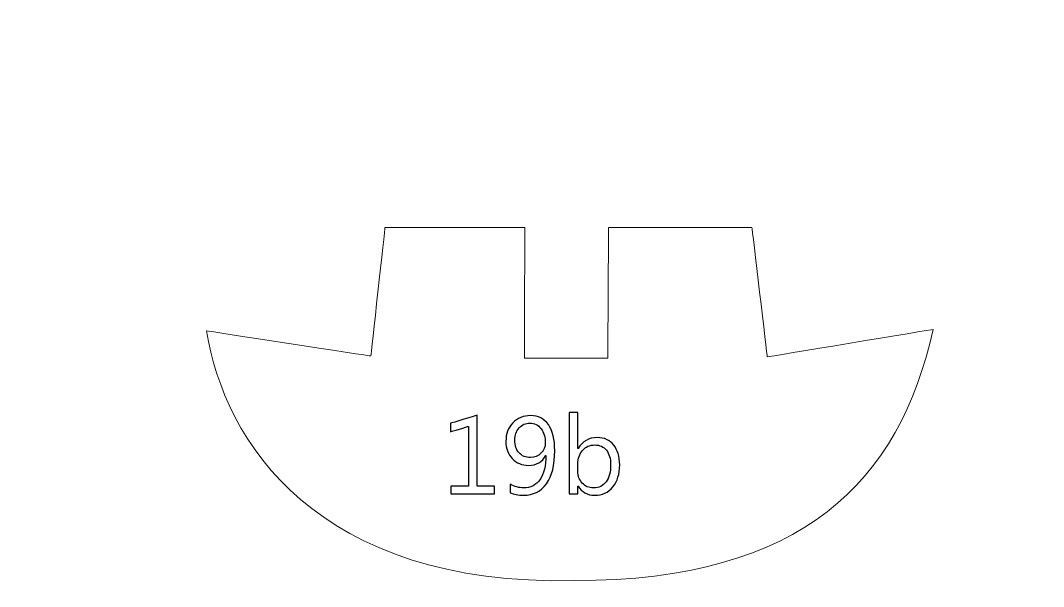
# Model space of a CAD drawing. Header units: centimetres. Extents: x -494 to 505, y -672 to 577.
# Drawn here: x 201.8 to 301.7, y 109.5 to 164.8 of the extents above; entities that cross this region are included whole.
import ezdxf

# ---------------------------------------------------------------- set-up
doc = ezdxf.new("R2010")
doc.units = ezdxf.units.CM
doc.header["$MEASUREMENT"] = 0
doc.layers.add('Camada 1', color=7, linetype='Continuous')
doc.layers.add('Camada 2', color=10, linetype='Continuous')

msp = doc.modelspace()

# ---------------------------------------------------------------- linework, layer by layer
at = {"layer": 'Camada 1', "lineweight": 9}
for points, knots in [([(288.960814, 353.67214), (288.960814, 353.67214), (306.821586, 353.757484), (306.821586, 353.757484), (306.821586, 353.757484), (306.821586, 353.757484), (306.803806, 326.357488), (306.803806, 326.357488), (306.803806, 326.357488), (306.803806, 326.357488), (315.147198, 326.356472), (315.147198, 326.356472), (315.147198, 326.356472), (315.147198, 326.356472), (315.160914, 353.57562), (315.160914, 353.57562), (315.160914, 353.57562), (315.160914, 353.57562), (341.611458, 353.57562), (341.611458, 353.57562), (341.611458, 353.57562), (341.611458, 353.57562), (341.611458, 326.355964), (341.611458, 326.355964), (341.611458, 326.355964), (341.611458, 326.355964), (349.923862, 326.357996), (349.923862, 326.357996), (349.923862, 326.357996), (349.923862, 326.357996), (349.92691, 353.617276), (349.92691, 353.617276), (349.92691, 353.617276), (349.92691, 353.617276), (376.460766, 353.605592), (376.460766, 353.605592), (376.460766, 353.605592), (376.460766, 353.605592), (376.395234, 326.36714), (376.395234, 326.36714), (376.395234, 326.36714), (376.395234, 326.36714), (384.838194, 326.357488), (384.838194, 326.357488), (384.838194, 326.357488), (384.838194, 326.357488), (384.869182, 353.677728), (384.869182, 353.677728), (384.869182, 353.677728), (384.869182, 353.677728), (411.304994, 353.702112), (411.304994, 353.702112), (411.304994, 353.702112), (411.304994, 353.702112), (411.304994, 326.35952), (411.304994, 326.35952), (411.304994, 326.35952), (411.304994, 326.35952), (419.585902, 326.365108), (419.585902, 326.365108), (419.585902, 326.365108), (419.585902, 326.365108), (419.720522, 353.670108), (419.720522, 353.670108), (419.720522, 353.670108), (419.720522, 353.670108), (446.437766, 353.618292), (446.437766, 353.618292), (446.437766, 353.618292), (446.437766, 353.618292), (446.52311, 326.358504), (446.52311, 326.358504), (446.52311, 326.358504), (446.52311, 326.358504), (454.750678, 326.360536), (454.750678, 326.360536), (454.750678, 326.360536), (454.750678, 326.360536), (454.791826, 353.618292), (454.791826, 353.618292), (454.791826, 353.618292), (454.791826, 353.618292), (489.229146, 353.633024), (489.229146, 353.633024), (489.229146, 353.633024), (489.229146, 353.633024), (489.287566, 342.489536), (489.287566, 342.489536), (489.287566, 342.489536), (489.287566, 342.489536), (481.005134, 342.497156), (481.005134, 342.497156), (481.005134, 342.497156), (481.005134, 342.497156), (481.005642, 309.723028), (481.005642, 309.723028), (481.005642, 309.723028), (481.005642, 309.723028), (489.285534, 309.728616), (489.285534, 309.728616), (489.285534, 309.728616), (489.285534, 309.728616), (489.28401, 298.680632), (489.28401, 298.680632), (489.28401, 298.680632), (489.28401, 298.680632), (280.265378, 298.67606), (280.265378, 298.67606), (280.265378, 298.67606), (280.265378, 298.67606), (280.256742, 315.430408), (280.256742, 315.430408), (280.256742, 315.430408), (280.256742, 315.430408), (252.19279, 315.430408), (252.19279, 315.430408), (252.19279, 315.430408), (247.88749, 315.334904), (245.91899, 310.748172), (245.883938, 302.43526), (245.883938, 302.43526), (246.230902, 288.837116), (238.245142, 283.140404), (231.76103, 283.8704), (231.76103, 283.8704), (231.76103, 283.8704), (235.595922, 314.865512), (235.595922, 314.865512), (235.595922, 314.865512), (235.595922, 314.865512), (227.385626, 315.718444), (227.385626, 315.718444), (227.385626, 315.718444), (227.385626, 315.718444), (224.653602, 295.469056), (224.653602, 295.469056), (224.653602, 295.469056), (224.653602, 295.469056), (5.72135, 295.22674), (5.72135, 295.22674), (5.72135, 295.22674), (5.72135, 295.22674), (5.716778, 279.167844), (5.716778, 279.167844), (5.716778, 279.167844), (5.716778, 279.167844), (-2.628138, 279.165304), (-2.628138, 279.165304), (-2.628138, 279.165304), (-2.628138, 279.165304), (-2.98577, 224.0915), (-2.98577, 224.0915), (-2.98577, 224.0915), (-2.98577, 224.0915), (-88.789002, 214.483696), (-88.789002, 214.483696), (-88.789002, 214.483696), (-88.789002, 214.483696), (-160.134554, 214.52332), (-160.134554, 214.52332), (-160.134554, 214.52332), (-163.876482, 213.130384), (-165.443662, 209.995516), (-164.388038, 204.757528), (-164.388038, 204.757528), (-164.388038, 204.757528), (-161.889694, 196.939916), (-161.889694, 196.939916), (-161.889694, 196.939916), (-159.55137, 189.6237), (-158.882842, 185.430668), (-164.745162, 183.003444), (-164.745162, 183.003444), (-164.745162, 183.003444), (-175.274478, 179.070508), (-175.274478, 179.070508), (-175.274478, 179.070508), (-189.770766, 172.492416), (-191.904366, 158.459424), (-185.580274, 139.325096), (-185.580274, 139.325096), (-182.29707, 128.78308), (-186.260486, 121.438924), (-192.412366, 123.689364), (-192.412366, 123.689364), (-192.412366, 123.689364), (-261.359142, 146.906996), (-261.359142, 146.906996), (-261.359142, 146.906996), (-259.768086, 152.90292), (-257.854958, 158.898844), (-255.620774, 164.893752), (-255.620774, 164.893752), (-255.620774, 164.893752), (-235.993178, 156.483304), (-235.993178, 156.483304), (-235.993178, 156.483304), (-235.993178, 156.483304), (-233.24947, 164.39388), (-233.24947, 164.39388), (-233.24947, 164.39388), (-233.24947, 164.39388), (-252.959362, 172.804328), (-252.959362, 172.804328), (-252.959362, 172.804328), (-249.96013, 179.295044), (-246.799354, 185.623708), (-243.478558, 191.789812), (-243.478558, 191.789812), (-243.478558, 191.789812), (-223.85147, 181.048152), (-223.85147, 181.048152), (-223.85147, 181.048152), (-223.85147, 181.048152), (-219.526358, 188.126116), (-219.526358, 188.126116), (-219.526358, 188.126116), (-219.526358, 188.126116), (-238.904526, 198.951596), (-238.904526, 198.951596), (-238.904526, 198.951596), (-235.729018, 204.52842), (-232.421938, 209.843116), (-228.924866, 214.772748), (-228.924866, 214.772748), (-228.924866, 214.772748), (-210.96097, 202.698604), (-210.96097, 202.698604), (-210.96097, 202.698604), (-210.96097, 202.698604), (-206.469742, 209.526632), (-206.469742, 209.526632), (-206.469742, 209.526632), (-206.469742, 209.526632), (-224.18421, 221.600776), (-224.18421, 221.600776), (-224.18421, 221.600776), (-220.36151, 226.60102), (-216.750138, 231.702356), (-213.372446, 236.922564), (-213.372446, 236.922564), (-213.372446, 236.922564), (-194.826382, 225.348292), (-194.826382, 225.348292), (-194.826382, 225.348292), (-194.826382, 225.348292), (-191.25057, 232.592372), (-191.25057, 232.592372), (-191.25057, 232.592372), (-191.25057, 232.592372), (-209.380582, 244.333776), (-209.380582, 244.333776), (-209.380582, 244.333776), (-202.259946, 261.027672), (-207.195166, 274.737068), (-227.065078, 282.88488), (-227.065078, 282.88488), (-261.775194, 290.706048), (-301.116238, 286.78124), (-337.022694, 269.0622), (-337.022694, 269.0622), (-362.833158, 254.920496), (-388.11327, 237.066328), (-415.161222, 221.333568), (-415.161222, 221.333568), (-428.876714, 212.451696), (-442.468254, 204.489812), (-456.981306, 198.090028), (-456.981306, 198.090028), (-462.47939, 196.298312), (-466.306662, 195.61048), (-468.373206, 196.760592), (-468.373206, 196.760592), (-481.297234, 208.35874), (-487.891074, 236.208316), (-486.846118, 283.671264), (-486.846118, 283.671264), (-484.055166, 323.948552), (-477.369886, 350.249236), (-465.985606, 359.680256), (-465.985606, 359.680256), (-455.591418, 363.607604), (-416.449002, 364.2106), (-357.647494, 359.764076), (-357.647494, 359.764076), (-317.62573, 356.62108), (-277.81377, 352.853244), (-238.131858, 348.694756), (-238.131858, 348.694756), (-214.866474, 346.01658), (-195.551298, 366.45342), (-178.214274, 397.942308), (-178.214274, 397.942308), (-183.909462, 398.922748), (-187.93587, 403.347936), (-188.438282, 412.292292), (-188.438282, 412.292292), (-188.327538, 422.884092), (-183.723026, 428.164752), (-174.94631, 428.932848), (-174.94631, 428.932848), (-171.28617, 428.963836), (-167.626538, 428.92218), (-163.96843, 428.50308), (-163.96843, 428.50308), (-159.001206, 427.909736), (-156.690822, 430.099216), (-156.854398, 436.178452), (-156.854398, 436.178452), (-156.854398, 436.178452), (-156.778198, 448.203828), (-156.778198, 448.203828), (-156.778198, 448.203828), (-156.778198, 448.203828), (-147.700746, 448.20332), (-147.700746, 448.20332), (-147.700746, 448.20332), (-147.700746, 448.20332), (-147.697698, 465.516468), (-147.697698, 465.516468), (-147.697698, 465.516468), (-147.697698, 465.516468), (-132.459222, 465.506816), (-132.459222, 465.506816), (-132.459222, 465.506816), (-132.459222, 465.506816), (-117.536722, 483.837996), (-117.536722, 483.837996), (-117.536722, 483.837996), (-117.536722, 483.837996), (-45.491654, 483.825804), (-45.491654, 483.825804), (-45.491654, 483.825804), (-45.491654, 483.825804), (-45.47489, 454.015348), (-45.47489, 454.015348), (-45.47489, 454.015348), (-45.47489, 454.015348), (-36.796218, 454.018396), (-36.796218, 454.018396), (-36.796218, 454.018396), (-36.796218, 454.018396), (-36.920678, 434.287168), (-36.920678, 434.287168), (-36.920678, 434.287168), (-37.163502, 430.041812), (-40.062658, 428.173896), (-44.477686, 427.461172), (-44.477686, 427.461172), (-44.477686, 427.461172), (-58.86831, 427.45914), (-58.86831, 427.45914), (-58.86831, 427.45914), (-58.86831, 427.45914), (-58.872882, 414.921192), (-58.872882, 414.921192), (-58.872882, 414.921192), (-58.872882, 414.921192), (-43.79849, 414.921192), (-43.79849, 414.921192), (-43.79849, 414.921192), (-24.761698, 414.171384), (-13.673582, 411.255972), (-8.36295, 404.78964), (-8.36295, 404.78964), (-4.952238, 400.746468), (-2.86385, 396.261336), (-2.70891, 391.1346), (-2.70891, 391.1346), (-2.70891, 391.1346), (-2.534666, 366.474248), (-2.534666, 366.474248), (-2.534666, 366.474248), (-2.534666, 366.474248), (5.877814, 366.480344), (5.877814, 366.480344), (5.877814, 366.480344), (5.877814, 366.480344), (5.90169, 347.073728), (5.90169, 347.073728), (5.90169, 347.073728), (5.90169, 347.073728), (233.39171, 347.06814), (233.39171, 347.06814), (233.39171, 347.06814), (233.39171, 347.06814), (233.356658, 357.819452), (233.356658, 357.819452), (233.356658, 357.819452), (238.909098, 375.214388), (244.365526, 393.373356), (250.012962, 410.004768), (250.012962, 410.004768), (252.496066, 417.378896), (256.725674, 421.44188), (262.677402, 421.235124), (262.677402, 421.235124), (270.499078, 420.488872), (274.919186, 415.631376), (277.312882, 408.136344), (277.312882, 408.136344), (281.81935, 390.775952), (285.049722, 371.798088), (288.960814, 353.67214)], [0, 0, 0, 0, 0.009803922, 0.009803922, 0.009803922, 0.009803932, 0.019607843, 0.019607843, 0.019607843, 0.019607853, 0.029411765, 0.029411765, 0.029411765, 0.029411775, 0.039215686, 0.039215686, 0.039215686, 0.039215696, 0.049019608, 0.049019608, 0.049019608, 0.049019618, 0.058823529, 0.058823529, 0.058823529, 0.058823539, 0.068627451, 0.068627451, 0.068627451, 0.068627461, 0.078431373, 0.078431373, 0.078431373, 0.078431383, 0.088235294, 0.088235294, 0.088235294, 0.088235304, 0.098039216, 0.098039216, 0.098039216, 0.098039226, 0.107843137, 0.107843137, 0.107843137, 0.107843147, 0.117647059, 0.117647059, 0.117647059, 0.117647069, 0.12745098, 0.12745098, 0.12745098, 0.12745099, 0.137254902, 0.137254902, 0.137254902, 0.137254912, 0.147058824, 0.147058824, 0.147058824, 0.147058834, 0.156862745, 0.156862745, 0.156862745, 0.156862755, 0.166666667, 0.166666667, 0.166666667, 0.166666677, 0.176470588, 0.176470588, 0.176470588, 0.176470598, 0.18627451, 0.18627451, 0.18627451, 0.18627452, 0.196078431, 0.196078431, 0.196078431, 0.196078441, 0.205882353, 0.205882353, 0.205882353, 0.205882363, 0.215686275, 0.215686275, 0.215686275, 0.215686285, 0.225490196, 0.225490196, 0.225490196, 0.225490206, 0.235294118, 0.235294118, 0.235294118, 0.235294128, 0.245098039, 0.245098039, 0.245098039, 0.245098049, 0.254901961, 0.254901961, 0.254901961, 0.254901971, 0.264705882, 0.264705882, 0.264705882, 0.264705892, 0.274509804, 0.274509804, 0.274509804, 0.274509814, 0.284313725, 0.284313725, 0.284313725, 0.284313735, 0.294117647, 0.294117647, 0.294117647, 0.294117657, 0.303921569, 0.303921569, 0.303921569, 0.303921579, 0.31372549, 0.31372549, 0.31372549, 0.3137255, 0.323529412, 0.323529412, 0.323529412, 0.323529422, 0.333333333, 0.333333333, 0.333333333, 0.333333343, 0.343137255, 0.343137255, 0.343137255, 0.343137265, 0.352941176, 0.352941176, 0.352941176, 0.352941186, 0.362745098, 0.362745098, 0.362745098, 0.362745108, 0.37254902, 0.37254902, 0.37254902, 0.37254903, 0.382352941, 0.382352941, 0.382352941, 0.382352951, 0.392156863, 0.392156863, 0.392156863, 0.392156873, 0.401960784, 0.401960784, 0.401960784, 0.401960794, 0.411764706, 0.411764706, 0.411764706, 0.411764716, 0.421568627, 0.421568627, 0.421568627, 0.421568637, 0.431372549, 0.431372549, 0.431372549, 0.431372559, 0.441176471, 0.441176471, 0.441176471, 0.441176481, 0.450980392, 0.450980392, 0.450980392, 0.450980402, 0.460784314, 0.460784314, 0.460784314, 0.460784324, 0.470588235, 0.470588235, 0.470588235, 0.470588245, 0.480392157, 0.480392157, 0.480392157, 0.480392167, 0.490196078, 0.490196078, 0.490196078, 0.490196088, 0.5, 0.5, 0.5, 0.50000001, 0.509803922, 0.509803922, 0.509803922, 0.509803932, 0.519607843, 0.519607843, 0.519607843, 0.519607853, 0.529411765, 0.529411765, 0.529411765, 0.529411775, 0.539215686, 0.539215686, 0.539215686, 0.539215696, 0.549019608, 0.549019608, 0.549019608, 0.549019618, 0.558823529, 0.558823529, 0.558823529, 0.558823539, 0.568627451, 0.568627451, 0.568627451, 0.568627461, 0.578431373, 0.578431373, 0.578431373, 0.578431383, 0.588235294, 0.588235294, 0.588235294, 0.588235304, 0.598039216, 0.598039216, 0.598039216, 0.598039226, 0.607843137, 0.607843137, 0.607843137, 0.607843147, 0.617647059, 0.617647059, 0.617647059, 0.617647069, 0.62745098, 0.62745098, 0.62745098, 0.62745099, 0.637254902, 0.637254902, 0.637254902, 0.637254912, 0.647058824, 0.647058824, 0.647058824, 0.647058834, 0.656862745, 0.656862745, 0.656862745, 0.656862755, 0.666666667, 0.666666667, 0.666666667, 0.666666677, 0.676470588, 0.676470588, 0.676470588, 0.676470598, 0.68627451, 0.68627451, 0.68627451, 0.68627452, 0.696078431, 0.696078431, 0.696078431, 0.696078441, 0.705882353, 0.705882353, 0.705882353, 0.705882363, 0.715686275, 0.715686275, 0.715686275, 0.715686285, 0.725490196, 0.725490196, 0.725490196, 0.725490206, 0.735294118, 0.735294118, 0.735294118, 0.735294128, 0.745098039, 0.745098039, 0.745098039, 0.745098049, 0.754901961, 0.754901961, 0.754901961, 0.754901971, 0.764705882, 0.764705882, 0.764705882, 0.764705892, 0.774509804, 0.774509804, 0.774509804, 0.774509814, 0.784313725, 0.784313725, 0.784313725, 0.784313735, 0.794117647, 0.794117647, 0.794117647, 0.794117657, 0.803921569, 0.803921569, 0.803921569, 0.803921579, 0.81372549, 0.81372549, 0.81372549, 0.8137255, 0.823529412, 0.823529412, 0.823529412, 0.823529422, 0.833333333, 0.833333333, 0.833333333, 0.833333343, 0.843137255, 0.843137255, 0.843137255, 0.843137265, 0.852941176, 0.852941176, 0.852941176, 0.852941186, 0.862745098, 0.862745098, 0.862745098, 0.862745108, 0.87254902, 0.87254902, 0.87254902, 0.87254903, 0.882352941, 0.882352941, 0.882352941, 0.882352951, 0.892156863, 0.892156863, 0.892156863, 0.892156873, 0.901960784, 0.901960784, 0.901960784, 0.901960794, 0.911764706, 0.911764706, 0.911764706, 0.911764716, 0.921568627, 0.921568627, 0.921568627, 0.921568637, 0.931372549, 0.931372549, 0.931372549, 0.931372559, 0.941176471, 0.941176471, 0.941176471, 0.941176481, 0.950980392, 0.950980392, 0.950980392, 0.950980402, 0.960784314, 0.960784314, 0.960784314, 0.960784324, 0.970588235, 0.970588235, 0.970588235, 0.970588245, 0.980392157, 0.980392157, 0.980392157, 0.980392167, 1, 1, 1, 1]), ([(237.382558, 144.60093), (237.382558, 144.60093), (251.042932, 144.59839), (251.042932, 144.59839), (251.042932, 144.59839), (251.042932, 144.59839), (251.016516, 131.8133), (251.016516, 131.8133), (251.016516, 131.8133), (251.016516, 131.8133), (259.151882, 131.81711), (259.151882, 131.81711), (259.151882, 131.81711), (259.151882, 131.81711), (259.23621, 144.594834), (259.23621, 144.594834), (259.23621, 144.594834), (259.23621, 144.594834), (273.249136, 144.599914), (273.249136, 144.599914), (273.249136, 144.599914), (273.249136, 144.599914), (274.736306, 131.948682), (274.736306, 131.948682), (274.736306, 131.948682), (274.736306, 131.948682), (290.95065, 134.629906), (290.95065, 134.629906), (290.95065, 134.629906), (287.664398, 119.855742), (278.28748, 110.059978), (255.938782, 110.074964), (255.938782, 110.074964), (230.757984, 109.489748), (221.655386, 123.647962), (219.955618, 134.492492), (219.955618, 134.492492), (219.955618, 134.492492), (236.010958, 132.034788), (236.010958, 132.034788), (236.010958, 132.034788), (236.010958, 132.034788), (237.382558, 144.60093), (237.382558, 144.60093)], [0, 0, 0, 0, 0.083333333, 0.083333333, 0.083333333, 0.083333343, 0.166666667, 0.166666667, 0.166666667, 0.166666677, 0.25, 0.25, 0.25, 0.25000001, 0.333333333, 0.333333333, 0.333333333, 0.333333343, 0.416666667, 0.416666667, 0.416666667, 0.416666677, 0.5, 0.5, 0.5, 0.50000001, 0.583333333, 0.583333333, 0.583333333, 0.583333343, 0.666666667, 0.666666667, 0.666666667, 0.666666677, 0.75, 0.75, 0.75, 0.75000001, 0.833333333, 0.833333333, 0.833333333, 0.833333343, 1, 1, 1, 1])]:
    msp.add_open_spline(points, degree=3, knots=knots, dxfattribs=at)
at = {"layer": 'Camada 2'}
for points, knots in [([(248.09196, 118.54688), (248.09196, 118.54688), (243.833904, 118.54688), (243.833904, 118.54688), (243.833904, 118.54688), (243.833904, 118.54688), (243.833904, 119.299482), (243.833904, 119.299482), (243.833904, 119.299482), (243.833904, 119.299482), (245.532656, 119.299482), (245.532656, 119.299482), (245.532656, 119.299482), (245.532656, 119.299482), (245.532656, 125.152658), (245.532656, 125.152658), (245.532656, 125.152658), (245.532656, 125.152658), (243.790724, 124.632974), (243.790724, 124.632974), (243.790724, 124.632974), (243.790724, 124.632974), (243.790724, 125.450092), (243.790724, 125.450092), (243.790724, 125.450092), (243.790724, 125.450092), (246.392954, 126.245874), (246.392954, 126.245874), (246.392954, 126.245874), (246.392954, 126.245874), (246.392954, 119.299482), (246.392954, 119.299482), (246.392954, 119.299482), (246.392954, 119.299482), (248.09196, 119.299482), (248.09196, 119.299482), (248.09196, 119.299482), (248.09196, 119.299482), (248.09196, 118.54688), (248.09196, 118.54688)], [0, 0, 0, 0, 0.090909091, 0.090909091, 0.090909091, 0.090909101, 0.181818182, 0.181818182, 0.181818182, 0.181818192, 0.272727273, 0.272727273, 0.272727273, 0.272727283, 0.363636364, 0.363636364, 0.363636364, 0.363636374, 0.454545455, 0.454545455, 0.454545455, 0.454545465, 0.545454545, 0.545454545, 0.545454545, 0.545454555, 0.636363636, 0.636363636, 0.636363636, 0.636363646, 0.727272727, 0.727272727, 0.727272727, 0.727272737, 0.818181818, 0.818181818, 0.818181818, 0.818181828, 1, 1, 1, 1]), ([(249.608086, 118.6688), (249.608086, 118.6688), (249.608086, 119.494808), (249.608086, 119.494808), (249.608086, 119.494808), (250.02744, 119.256556), (250.47194, 119.138192), (250.941332, 119.138192), (250.941332, 119.138192), (251.62256, 119.138192), (252.15469, 119.41429), (252.532896, 119.964454), (252.532896, 119.964454), (252.91288, 120.514618), (253.102872, 121.2977), (253.102872, 122.310398), (253.102872, 122.310398), (253.095506, 122.306842), (253.088394, 122.306842), (253.081282, 122.310398), (253.081282, 122.310398), (252.76048, 121.665238), (252.199648, 121.342658), (251.403866, 121.342658), (251.403866, 121.342658), (250.758706, 121.342658), (250.231656, 121.561352), (249.81789, 121.998486), (249.81789, 121.998486), (249.405648, 122.435874), (249.1994, 123.000262), (249.1994, 123.688602), (249.1994, 123.688602), (249.1994, 124.423424), (249.425206, 125.027182), (249.878596, 125.496828), (249.878596, 125.496828), (250.33224, 125.968252), (250.911106, 126.202948), (251.619004, 126.202948), (251.619004, 126.202948), (252.35916, 126.202948), (252.937772, 125.90907), (253.351792, 125.322838), (253.351792, 125.322838), (253.765812, 124.73686), (253.973838, 123.88215), (253.973838, 122.76201), (253.973838, 122.76201), (253.973838, 121.37136), (253.704852, 120.29948), (253.16561, 119.546878), (253.16561, 119.546878), (252.627892, 118.794276), (251.878846, 118.417848), (250.919996, 118.417848), (250.919996, 118.417848), (250.416314, 118.417848), (249.97918, 118.502176), (249.608086, 118.6688)], [0, 0, 0, 0, 0.0625, 0.0625, 0.0625, 0.06250001, 0.125, 0.125, 0.125, 0.12500001, 0.1875, 0.1875, 0.1875, 0.18750001, 0.25, 0.25, 0.25, 0.25000001, 0.3125, 0.3125, 0.3125, 0.31250001, 0.375, 0.375, 0.375, 0.37500001, 0.4375, 0.4375, 0.4375, 0.43750001, 0.5, 0.5, 0.5, 0.50000001, 0.5625, 0.5625, 0.5625, 0.56250001, 0.625, 0.625, 0.625, 0.62500001, 0.6875, 0.6875, 0.6875, 0.68750001, 0.75, 0.75, 0.75, 0.75000001, 0.8125, 0.8125, 0.8125, 0.81250001, 0.875, 0.875, 0.875, 0.87500001, 1, 1, 1, 1]), ([(256.253234, 119.317516), (256.253234, 119.317516), (256.231898, 119.317516), (256.231898, 119.317516), (256.231898, 119.317516), (256.231898, 119.317516), (256.231898, 118.54688), (256.231898, 118.54688), (256.231898, 118.54688), (256.231898, 118.54688), (255.3716, 118.54688), (255.3716, 118.54688), (255.3716, 118.54688), (255.3716, 118.54688), (255.3716, 126.503938), (255.3716, 126.503938), (255.3716, 126.503938), (255.3716, 126.503938), (256.231898, 126.503938), (256.231898, 126.503938), (256.231898, 126.503938), (256.231898, 126.503938), (256.231898, 122.98426), (256.231898, 122.98426), (256.231898, 122.98426), (256.231898, 122.98426), (256.253234, 122.98426), (256.253234, 122.98426), (256.253234, 122.98426), (256.676398, 123.695714), (257.296412, 124.05233), (258.111752, 124.05233), (258.111752, 124.05233), (258.80187, 124.05233), (259.341112, 123.8123), (259.731764, 123.330208), (259.731764, 123.330208), (260.12267, 122.848116), (260.317996, 122.202956), (260.317996, 121.392696), (260.317996, 121.392696), (260.317996, 120.493028), (260.099302, 119.770906), (259.661914, 119.229632), (259.661914, 119.229632), (259.223002, 118.688358), (258.624324, 118.417848), (257.864356, 118.417848), (257.864356, 118.417848), (257.15468, 118.417848), (256.617216, 118.71706), (256.253234, 119.317516)], [0, 0, 0, 0, 0.071428571, 0.071428571, 0.071428571, 0.071428581, 0.142857143, 0.142857143, 0.142857143, 0.142857153, 0.214285714, 0.214285714, 0.214285714, 0.214285724, 0.285714286, 0.285714286, 0.285714286, 0.285714296, 0.357142857, 0.357142857, 0.357142857, 0.357142867, 0.428571429, 0.428571429, 0.428571429, 0.428571439, 0.5, 0.5, 0.5, 0.50000001, 0.571428571, 0.571428571, 0.571428571, 0.571428581, 0.642857143, 0.642857143, 0.642857143, 0.642857153, 0.714285714, 0.714285714, 0.714285714, 0.714285724, 0.785714286, 0.785714286, 0.785714286, 0.785714296, 0.857142857, 0.857142857, 0.857142857, 0.857142867, 1, 1, 1, 1]), ([(251.538232, 125.471682), (251.122434, 125.471682), (250.776486, 125.315726), (250.498864, 125.00229), (250.498864, 125.00229), (250.220988, 124.6886), (250.081288, 124.290582), (250.081288, 123.806712), (250.081288, 123.806712), (250.081288, 123.278138), (250.217432, 122.86234), (250.48972, 122.559572), (250.48972, 122.559572), (250.762262, 122.25655), (251.131324, 122.106182), (251.597414, 122.106182), (251.597414, 122.106182), (252.00229, 122.106182), (252.344682, 122.244104), (252.626114, 122.519948), (252.626114, 122.519948), (252.907546, 122.797824), (253.049024, 123.134882), (253.049024, 123.534424), (253.049024, 123.534424), (253.049024, 124.1044), (252.909324, 124.570236), (252.62967, 124.930408), (252.62967, 124.930408), (252.350016, 125.29058), (251.986288, 125.471682), (251.538232, 125.471682)], [0, 0, 0, 0, 0.111111111, 0.111111111, 0.111111111, 0.111111121, 0.222222222, 0.222222222, 0.222222222, 0.222222232, 0.333333333, 0.333333333, 0.333333333, 0.333333343, 0.444444444, 0.444444444, 0.444444444, 0.444444454, 0.555555556, 0.555555556, 0.555555556, 0.555555566, 0.666666667, 0.666666667, 0.666666667, 0.666666677, 0.777777778, 0.777777778, 0.777777778, 0.777777788, 1, 1, 1, 1]), ([(256.231898, 121.49328), (256.231898, 121.49328), (256.231898, 120.740424), (256.231898, 120.740424), (256.231898, 120.740424), (256.231898, 120.294146), (256.376932, 119.916194), (256.665476, 119.604282), (256.665476, 119.604282), (256.95402, 119.294148), (257.321558, 119.138192), (257.765804, 119.138192), (257.765804, 119.138192), (258.28752, 119.138192), (258.695952, 119.339106), (258.991862, 119.738648), (258.991862, 119.738648), (259.287518, 120.139968), (259.436108, 120.69572), (259.436108, 121.408952), (259.436108, 121.408952), (259.436108, 122.009408), (259.298186, 122.480578), (259.02031, 122.821192), (259.02031, 122.821192), (258.744466, 123.161552), (258.369816, 123.331986), (257.896614, 123.331986), (257.896614, 123.331986), (257.396742, 123.331986), (256.99339, 123.157996), (256.688844, 122.808492), (256.688844, 122.808492), (256.384298, 122.459242), (256.231898, 122.020076), (256.231898, 121.49328)], [0, 0, 0, 0, 0.1, 0.1, 0.1, 0.10000001, 0.2, 0.2, 0.2, 0.20000001, 0.3, 0.3, 0.3, 0.30000001, 0.4, 0.4, 0.4, 0.40000001, 0.5, 0.5, 0.5, 0.50000001, 0.6, 0.6, 0.6, 0.60000001, 0.7, 0.7, 0.7, 0.70000001, 0.8, 0.8, 0.8, 0.80000001, 1, 1, 1, 1])]:
    msp.add_open_spline(points, degree=3, knots=knots, dxfattribs=at)
at = {"layer": 'Camada 2', "lineweight": 9}
for points, knots in [([(248.09196, 118.54688), (248.09196, 118.54688), (243.833904, 118.54688), (243.833904, 118.54688), (243.833904, 118.54688), (243.833904, 118.54688), (243.833904, 119.299482), (243.833904, 119.299482), (243.833904, 119.299482), (243.833904, 119.299482), (245.532656, 119.299482), (245.532656, 119.299482), (245.532656, 119.299482), (245.532656, 119.299482), (245.532656, 125.152658), (245.532656, 125.152658), (245.532656, 125.152658), (245.532656, 125.152658), (243.790724, 124.632974), (243.790724, 124.632974), (243.790724, 124.632974), (243.790724, 124.632974), (243.790724, 125.450092), (243.790724, 125.450092), (243.790724, 125.450092), (243.790724, 125.450092), (246.392954, 126.245874), (246.392954, 126.245874), (246.392954, 126.245874), (246.392954, 126.245874), (246.392954, 119.299482), (246.392954, 119.299482), (246.392954, 119.299482), (246.392954, 119.299482), (248.09196, 119.299482), (248.09196, 119.299482), (248.09196, 119.299482), (248.09196, 119.299482), (248.09196, 118.54688), (248.09196, 118.54688)], [0, 0, 0, 0, 0.090909091, 0.090909091, 0.090909091, 0.090909101, 0.181818182, 0.181818182, 0.181818182, 0.181818192, 0.272727273, 0.272727273, 0.272727273, 0.272727283, 0.363636364, 0.363636364, 0.363636364, 0.363636374, 0.454545455, 0.454545455, 0.454545455, 0.454545465, 0.545454545, 0.545454545, 0.545454545, 0.545454555, 0.636363636, 0.636363636, 0.636363636, 0.636363646, 0.727272727, 0.727272727, 0.727272727, 0.727272737, 0.818181818, 0.818181818, 0.818181818, 0.818181828, 1, 1, 1, 1]), ([(249.608086, 118.6688), (249.608086, 118.6688), (249.608086, 119.494808), (249.608086, 119.494808), (249.608086, 119.494808), (250.02744, 119.256556), (250.47194, 119.138192), (250.941332, 119.138192), (250.941332, 119.138192), (251.62256, 119.138192), (252.15469, 119.41429), (252.532896, 119.964454), (252.532896, 119.964454), (252.91288, 120.514618), (253.102872, 121.2977), (253.102872, 122.310398), (253.102872, 122.310398), (253.095506, 122.306842), (253.088394, 122.306842), (253.081282, 122.310398), (253.081282, 122.310398), (252.76048, 121.665238), (252.199648, 121.342658), (251.403866, 121.342658), (251.403866, 121.342658), (250.758706, 121.342658), (250.231656, 121.561352), (249.81789, 121.998486), (249.81789, 121.998486), (249.405648, 122.435874), (249.1994, 123.000262), (249.1994, 123.688602), (249.1994, 123.688602), (249.1994, 124.423424), (249.425206, 125.027182), (249.878596, 125.496828), (249.878596, 125.496828), (250.33224, 125.968252), (250.911106, 126.202948), (251.619004, 126.202948), (251.619004, 126.202948), (252.35916, 126.202948), (252.937772, 125.90907), (253.351792, 125.322838), (253.351792, 125.322838), (253.765812, 124.73686), (253.973838, 123.88215), (253.973838, 122.76201), (253.973838, 122.76201), (253.973838, 121.37136), (253.704852, 120.29948), (253.16561, 119.546878), (253.16561, 119.546878), (252.627892, 118.794276), (251.878846, 118.417848), (250.919996, 118.417848), (250.919996, 118.417848), (250.416314, 118.417848), (249.97918, 118.502176), (249.608086, 118.6688)], [0, 0, 0, 0, 0.0625, 0.0625, 0.0625, 0.06250001, 0.125, 0.125, 0.125, 0.12500001, 0.1875, 0.1875, 0.1875, 0.18750001, 0.25, 0.25, 0.25, 0.25000001, 0.3125, 0.3125, 0.3125, 0.31250001, 0.375, 0.375, 0.375, 0.37500001, 0.4375, 0.4375, 0.4375, 0.43750001, 0.5, 0.5, 0.5, 0.50000001, 0.5625, 0.5625, 0.5625, 0.56250001, 0.625, 0.625, 0.625, 0.62500001, 0.6875, 0.6875, 0.6875, 0.68750001, 0.75, 0.75, 0.75, 0.75000001, 0.8125, 0.8125, 0.8125, 0.81250001, 0.875, 0.875, 0.875, 0.87500001, 1, 1, 1, 1]), ([(256.253234, 119.317516), (256.253234, 119.317516), (256.231898, 119.317516), (256.231898, 119.317516), (256.231898, 119.317516), (256.231898, 119.317516), (256.231898, 118.54688), (256.231898, 118.54688), (256.231898, 118.54688), (256.231898, 118.54688), (255.3716, 118.54688), (255.3716, 118.54688), (255.3716, 118.54688), (255.3716, 118.54688), (255.3716, 126.503938), (255.3716, 126.503938), (255.3716, 126.503938), (255.3716, 126.503938), (256.231898, 126.503938), (256.231898, 126.503938), (256.231898, 126.503938), (256.231898, 126.503938), (256.231898, 122.98426), (256.231898, 122.98426), (256.231898, 122.98426), (256.231898, 122.98426), (256.253234, 122.98426), (256.253234, 122.98426), (256.253234, 122.98426), (256.676398, 123.695714), (257.296412, 124.05233), (258.111752, 124.05233), (258.111752, 124.05233), (258.80187, 124.05233), (259.341112, 123.8123), (259.731764, 123.330208), (259.731764, 123.330208), (260.12267, 122.848116), (260.317996, 122.202956), (260.317996, 121.392696), (260.317996, 121.392696), (260.317996, 120.493028), (260.099302, 119.770906), (259.661914, 119.229632), (259.661914, 119.229632), (259.223002, 118.688358), (258.624324, 118.417848), (257.864356, 118.417848), (257.864356, 118.417848), (257.15468, 118.417848), (256.617216, 118.71706), (256.253234, 119.317516)], [0, 0, 0, 0, 0.071428571, 0.071428571, 0.071428571, 0.071428581, 0.142857143, 0.142857143, 0.142857143, 0.142857153, 0.214285714, 0.214285714, 0.214285714, 0.214285724, 0.285714286, 0.285714286, 0.285714286, 0.285714296, 0.357142857, 0.357142857, 0.357142857, 0.357142867, 0.428571429, 0.428571429, 0.428571429, 0.428571439, 0.5, 0.5, 0.5, 0.50000001, 0.571428571, 0.571428571, 0.571428571, 0.571428581, 0.642857143, 0.642857143, 0.642857143, 0.642857153, 0.714285714, 0.714285714, 0.714285714, 0.714285724, 0.785714286, 0.785714286, 0.785714286, 0.785714296, 0.857142857, 0.857142857, 0.857142857, 0.857142867, 1, 1, 1, 1]), ([(251.538232, 125.471682), (251.122434, 125.471682), (250.776486, 125.315726), (250.498864, 125.00229), (250.498864, 125.00229), (250.220988, 124.6886), (250.081288, 124.290582), (250.081288, 123.806712), (250.081288, 123.806712), (250.081288, 123.278138), (250.217432, 122.86234), (250.48972, 122.559572), (250.48972, 122.559572), (250.762262, 122.25655), (251.131324, 122.106182), (251.597414, 122.106182), (251.597414, 122.106182), (252.00229, 122.106182), (252.344682, 122.244104), (252.626114, 122.519948), (252.626114, 122.519948), (252.907546, 122.797824), (253.049024, 123.134882), (253.049024, 123.534424), (253.049024, 123.534424), (253.049024, 124.1044), (252.909324, 124.570236), (252.62967, 124.930408), (252.62967, 124.930408), (252.350016, 125.29058), (251.986288, 125.471682), (251.538232, 125.471682)], [0, 0, 0, 0, 0.111111111, 0.111111111, 0.111111111, 0.111111121, 0.222222222, 0.222222222, 0.222222222, 0.222222232, 0.333333333, 0.333333333, 0.333333333, 0.333333343, 0.444444444, 0.444444444, 0.444444444, 0.444444454, 0.555555556, 0.555555556, 0.555555556, 0.555555566, 0.666666667, 0.666666667, 0.666666667, 0.666666677, 0.777777778, 0.777777778, 0.777777778, 0.777777788, 1, 1, 1, 1]), ([(256.231898, 121.49328), (256.231898, 121.49328), (256.231898, 120.740424), (256.231898, 120.740424), (256.231898, 120.740424), (256.231898, 120.294146), (256.376932, 119.916194), (256.665476, 119.604282), (256.665476, 119.604282), (256.95402, 119.294148), (257.321558, 119.138192), (257.765804, 119.138192), (257.765804, 119.138192), (258.28752, 119.138192), (258.695952, 119.339106), (258.991862, 119.738648), (258.991862, 119.738648), (259.287518, 120.139968), (259.436108, 120.69572), (259.436108, 121.408952), (259.436108, 121.408952), (259.436108, 122.009408), (259.298186, 122.480578), (259.02031, 122.821192), (259.02031, 122.821192), (258.744466, 123.161552), (258.369816, 123.331986), (257.896614, 123.331986), (257.896614, 123.331986), (257.396742, 123.331986), (256.99339, 123.157996), (256.688844, 122.808492), (256.688844, 122.808492), (256.384298, 122.459242), (256.231898, 122.020076), (256.231898, 121.49328)], [0, 0, 0, 0, 0.1, 0.1, 0.1, 0.10000001, 0.2, 0.2, 0.2, 0.20000001, 0.3, 0.3, 0.3, 0.30000001, 0.4, 0.4, 0.4, 0.40000001, 0.5, 0.5, 0.5, 0.50000001, 0.6, 0.6, 0.6, 0.60000001, 0.7, 0.7, 0.7, 0.70000001, 0.8, 0.8, 0.8, 0.80000001, 1, 1, 1, 1])]:
    msp.add_open_spline(points, degree=3, knots=knots, dxfattribs=at)

doc.saveas('drawing.dxf')
